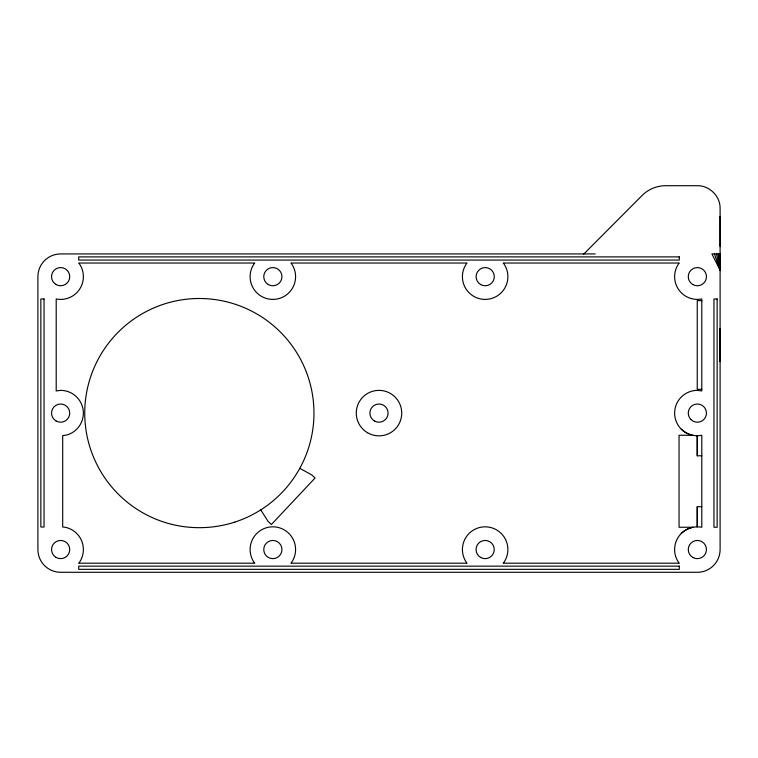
<?xml version="1.0" encoding="UTF-8"?>
<svg xmlns="http://www.w3.org/2000/svg" width="758" height="758" viewBox="0 0 758 758"><rect width="100%" height="100%" fill="white"/><g stroke="black" fill="none" stroke-linecap="round" stroke-linejoin="round"><path stroke-width="1.14" d="M681.281 533.471C686.606 528.25 694.461 525.796 701.794 527.246L701.794 435.263C694.461 436.93 686.682 434.296 681.281 429.189M719.873 253.93L720.1 270.199L711.914 253.93L720.1 253.93M595.238 253.93L60.64 253.93A22.74 22.74 0 0 0 37.9 276.67L37.9 549.55A22.74 22.74 0 0 0 60.64 572.29L697.36 572.29A22.74 22.74 0 0 0 720.1 549.55L720.1 208.45C720.356 196.294 709.516 185.454 697.36 185.71L665.524 185.71C656.883 185.719 648.355 189.254 642.234 195.356L583.66 254.157M701.794 300.623L697.246 300.623L697.246 389.309L701.794 389.309M692.926 435.263L679.054 435.263L679.054 527.246L692.926 527.246A22.74 22.74 0 0 0 678.448 562.18L679.282 563.194L503.227 563.194L504.061 562.18A22.74 22.74 0 0 0 500.147 532.457A22.74 22.74 0 0 0 470.159 532.457A22.74 22.74 0 0 0 466.246 562.18L467.07 563.194L290.93 563.194L291.754 562.18A22.74 22.74 0 0 0 287.841 532.457A22.74 22.74 0 0 0 257.853 532.457A22.74 22.74 0 0 0 253.939 562.18L254.773 563.194L78.718 563.194L79.552 562.18A22.74 22.74 0 0 0 65.074 527.246L62.687 527.009L62.687 435.585L66.524 435.073A22.74 22.74 0 0 0 60.64 390.37L56.206 390.957L56.206 298.974A22.74 22.74 0 0 0 79.552 264.04L78.718 263.026L254.773 263.026L253.939 264.04A22.74 22.74 0 0 0 257.853 293.763A22.74 22.74 0 0 0 287.841 293.763A22.74 22.74 0 0 0 291.754 264.04L290.93 263.026L467.07 263.026L466.217 264.078A22.74 22.74 0 0 0 470.187 293.801A22.74 22.74 0 0 0 500.176 293.734A22.74 22.74 0 0 0 504.032 264.002L503.227 263.026L679.282 263.026L678.448 264.04A22.74 22.74 0 0 0 701.794 298.974L701.794 390.957L697.36 390.37A22.74 22.74 0 0 0 691.476 435.073M701.794 455.785L697.133 455.785L697.133 435.822M701.794 506.723L697.133 506.723L697.133 526.829M299.789 468.321L311.746 474.896L315.063 478.014L271.392 524.508L268.076 521.4L260.761 509.878M714.415 253.93L720.1 270.199L719.19 253.93M716.462 253.93L720.1 270.199L718.053 253.93M720.1 216.911L720.1 216.409L720.1 245.971L720.1 245.469M719.986 328.366L719.986 361.566M697.36 435.85L697.36 455.785M697.36 506.723L697.36 526.791M234.772 522.11C211.927 529.529 186.781 529.529 163.936 522.11A114.61 114.61 0 0 1 106.632 345.743A114.61 114.61 0 0 1 292.076 345.743A114.61 114.61 0 0 1 234.772 522.11M679.282 256.886L78.718 256.886L78.718 260.07L679.282 260.07L679.282 256.886M44.04 298.974L40.856 298.974L40.856 527.009L44.04 527.009L44.04 298.974M717.144 298.974L713.96 298.974L713.96 527.246L717.144 527.246L717.144 298.974M679.282 566.15L78.718 566.15L78.718 569.334L679.282 569.334L679.282 566.15M367.63 432.799A22.74 22.74 0 0 0 401.74 413.11A22.74 22.74 0 0 0 367.63 393.421A22.74 22.74 0 0 0 367.63 432.799M56.092 284.544A9.096 9.096 0 0 0 69.736 276.67A9.096 9.096 0 0 0 56.092 268.796A9.096 9.096 0 0 0 56.092 284.544M56.092 420.984A9.096 9.096 0 0 0 69.736 413.11A9.096 9.096 0 0 0 56.092 405.236A9.096 9.096 0 0 0 56.092 420.984M56.092 557.424A9.096 9.096 0 0 0 69.736 549.55A9.096 9.096 0 0 0 56.092 541.676A9.096 9.096 0 0 0 56.092 557.424M268.304 284.544A9.096 9.096 0 0 0 281.948 276.67A9.096 9.096 0 0 0 268.304 268.796A9.096 9.096 0 0 0 268.304 284.544M268.304 557.424A9.096 9.096 0 0 0 281.948 549.55A9.096 9.096 0 0 0 268.304 541.676A9.096 9.096 0 0 0 268.304 557.424M480.648 284.544A9.096 9.096 0 0 0 494.292 276.67A9.096 9.096 0 0 0 480.648 268.796A9.096 9.096 0 0 0 480.648 284.544M374.452 420.984A9.096 9.096 0 0 0 388.096 413.11A9.096 9.096 0 0 0 374.452 405.236A9.096 9.096 0 0 0 374.452 420.984M480.6 557.424A9.096 9.096 0 0 0 494.244 549.55A9.096 9.096 0 0 0 480.6 541.676A9.096 9.096 0 0 0 480.6 557.424M692.812 284.544A9.096 9.096 0 0 0 706.456 276.67A9.096 9.096 0 0 0 692.812 268.796A9.096 9.096 0 0 0 692.812 284.544M690.926 419.544A9.096 9.096 0 0 0 706.143 415.46A9.096 9.096 0 0 0 695.01 404.327A9.096 9.096 0 0 0 690.926 419.544M692.812 557.424A9.096 9.096 0 0 0 706.456 549.55A9.096 9.096 0 0 0 692.812 541.676A9.096 9.096 0 0 0 692.812 557.424"/></g></svg>
